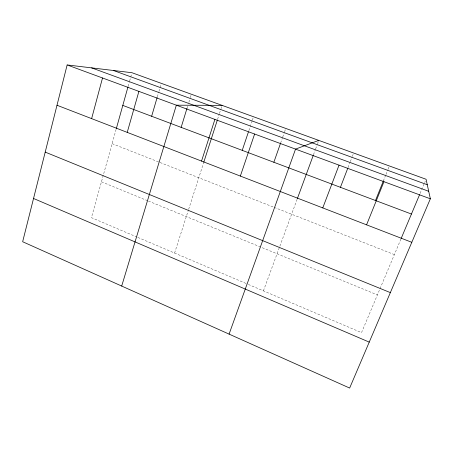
<?xml version="1.0" encoding="UTF-8"?>
<svg xmlns="http://www.w3.org/2000/svg" width="453" height="453" viewBox="0 0 453 453"><rect width="100%" height="100%" fill="white"/><g stroke="black" fill="none" stroke-linecap="round" stroke-linejoin="round"><path stroke-width="0.34" stroke-dasharray="2.27 1.7" d="M116.087 129.433L91.432 217.655L137.242 237.157M128.137 86.336L129.467 81.568M129.66 80.889L131.755 73.397M157.355 96.783L158.737 92.078M158.929 91.404L160.9 84.688M186.964 108.426L187.797 105.725M188.833 102.338L190.079 98.284M190.288 97.605L191.121 94.904M174.581 253.051L188.442 209.943M188.658 209.28L203.51 163.063M217.559 119.371L219.275 114.037M219.49 113.369L220.775 109.366M220.99 108.697L221.636 106.693M248.878 130.594L252.202 120.713M252.423 120.051L253.085 118.074M280.622 143.023L282.491 137.718M282.723 137.055L284.354 132.412M284.592 131.749L285.288 129.756M263.42 290.866L297.168 199.105M313.465 154.796L315.396 149.558M315.633 148.901L317.321 144.32M317.559 143.663L318.283 141.698M348.046 167.525L350.073 162.253M350.328 161.591L352.106 156.976M352.36 156.313L353.119 154.337M383.351 180.957L385.713 175.096M385.979 174.445L387.813 169.881M388.074 169.229L389.121 166.625M400.916 239.042L361.528 332.627L246.67 283.737M420.112 193.431L424.45 183.125M424.721 182.485L425.265 181.194M112.112 143.663L159.405 162.253M160.062 162.508L273.521 207.106M274.167 207.361L394.365 254.603M101.449 181.812L147.752 200.787M148.397 201.047L377.406 294.897M137.882 237.429L246.024 283.459"/><path stroke-width="0.68" d="M67.146 64.938L22.65 241.738L349.648 388.062L430.35 198.799L426.075 179.263L131.942 72.712L67.146 64.938L430.35 198.799M91.625 118.624L102.514 77.973M116.279 128.76L127.944 87.016M127.225 132.378L138.895 91.381M151.647 116.262L157.163 97.452M121.693 286.058L176.342 105.187L222.061 105.362M181.149 127.367L186.964 108.426M201.54 161.087L214.898 119.394M203.725 162.395L217.344 120.039M242.23 150.356L248.437 131.908M240.345 176.075L254.614 134.031M273.855 162.259L280.39 143.686M229.093 334.116L295.543 149.116L318.765 140.39M297.411 198.448L313.227 155.453M322.768 207.916L339.042 165.147M340.43 187.316L347.791 168.188M375.486 200.509L383.351 180.957M366.573 224.835L383.957 181.698M401.188 238.397L419.569 194.722M113.448 70.492L427.275 184.733M91.631 67.876L428.708 191.291M122.808 105.407L411.437 214.043M56.999 105.249L411.8 242.304M45.209 152.106L390.35 292.61M33.539 198.471L369.24 342.117"/></g></svg>
